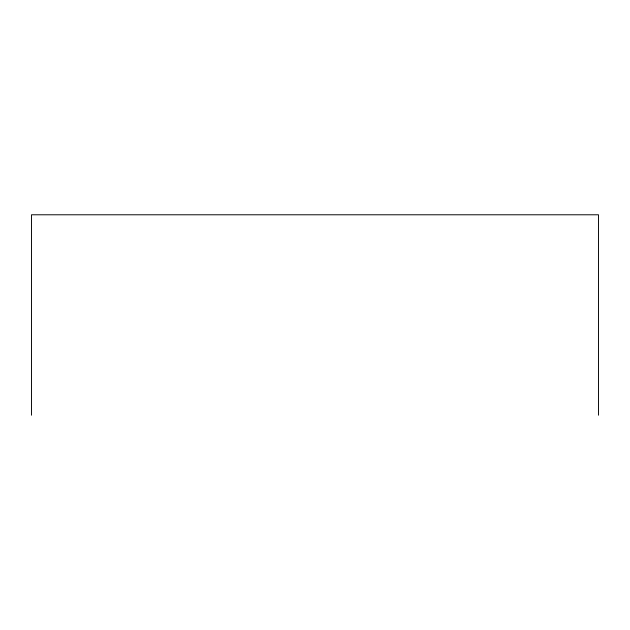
<?xml version="1.0" encoding="UTF-8"?>
<svg xmlns="http://www.w3.org/2000/svg" width="630" height="630" viewBox="0 0 630 630"><rect width="100%" height="100%" fill="white"/><g stroke="black" fill="none" stroke-linecap="round" stroke-linejoin="round"><path stroke-width="0.94" d="M598.5 415.217L598.5 214.783L31.5 214.783L31.5 415.217"/></g></svg>
